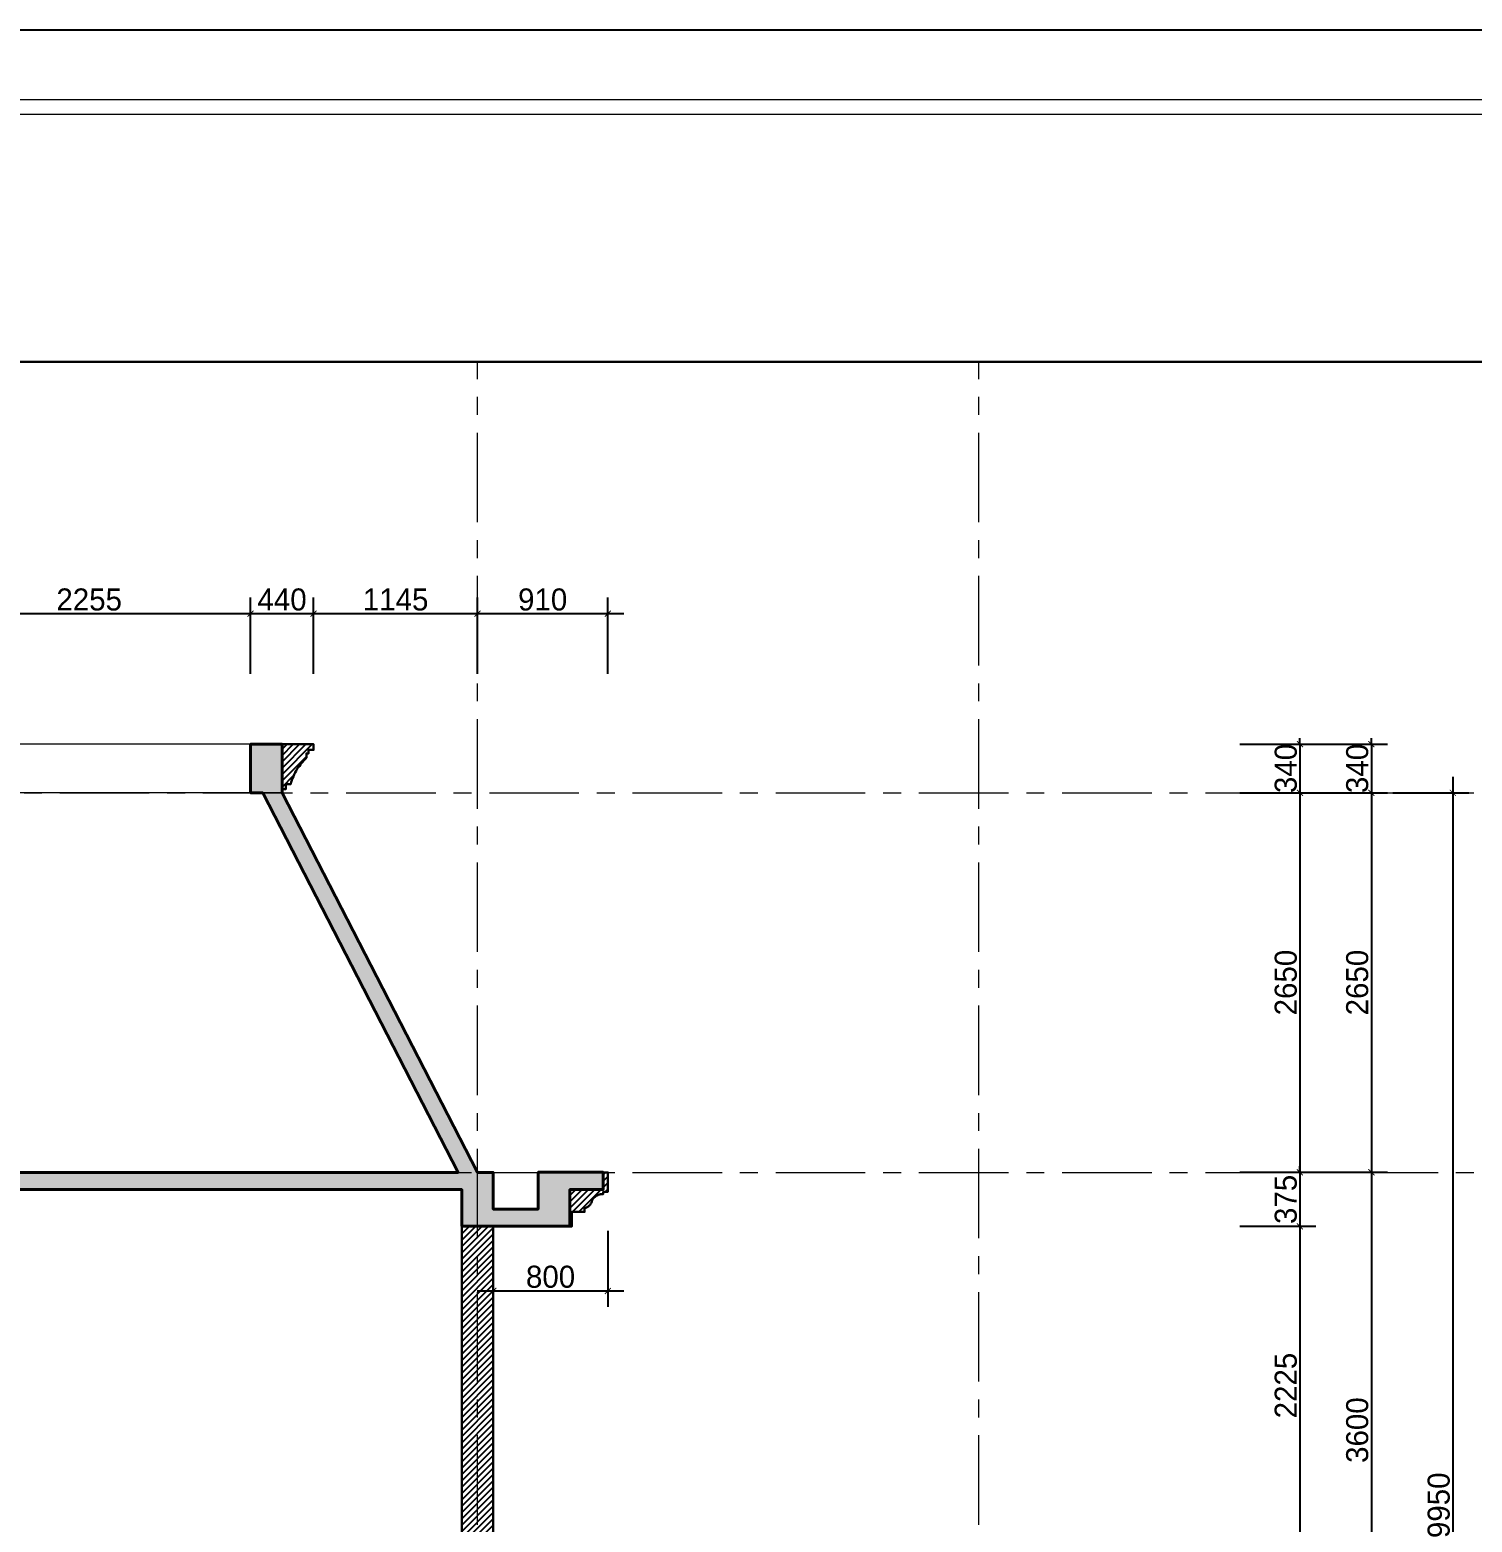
# Model space of a CAD drawing. Header units: millimetres. Extents: x 1832547 to 2001569, y -558009 to -417808.
# Drawn here: x 1951975 to 1962047, y -547042 to -536621 of the extents above; entities that cross this region are included whole.
import ezdxf

# ---------------------------------------------------------------- set-up
doc = ezdxf.new("R2010")
doc.units = ezdxf.units.MM
doc.header["$MEASUREMENT"] = 0
doc.linetypes.add('CENTER', pattern=[2, 1.25, -0.25, 0.25, -0.25])
doc.layers.get('0').update_dxf_attribs({"linetype": 'CONTINUOUS'})
doc.layers.get('DEFPOINTS').update_dxf_attribs({"linetype": 'CONTINUOUS'})
for name, color, linetype, lineweight in [('CA-cot', 2, 'CONTINUOUS', 35), ('CA. HATCH', 250, 'CONTINUOUS', 9), ('CA. TUONG', 30, 'CONTINUOUS', 30), ('CA.dim 08', 8, 'CONTINUOUS', 13), ('CA.manh 08', 8, 'CONTINUOUS', 9), ('CA.thay 145', 145, 'CONTINUOUS', 18), ('CA.tim 67', 67, 'CENTER', 9)]:
    doc.layers.add(name, color=color, linetype=linetype, lineweight=lineweight)
doc.layers.add('H', color=250, linetype='CONTINUOUS')
doc.styles.get("Standard").update_dxf_attribs({"font": 'roman.shx'})
doc.dimstyles.new('CA 70', dxfattribs={"dimscale": 0.7, "dimtxt": 220, "dimasz": 60, "dimexe": 160, "dimexo": 0, "dimgap": 30, "dimtad": 1, "dimdec": 0, "dimrnd": 5, "dimzin": 0, "dimdsep": 46, "dimtxsty": 'Standard', "dimblk": 'ARCHTICK', "dimcen": 0.09, "dimdle": 160, "dimclrd": 256, "dimclre": 256, "dimclrt": 255, "dimadec": 0, "dimazin": 0, "dimtfac": 1, "dimtdec": 0, "dimtix": 1, "dimtmove": 2, "dimatfit": 3, "dimldrblk": 'DOT', "dimfxl": 600, "dimfxlon": 1, "dimtolj": 1, "dimtzin": 0, "dimarcsym": 0})

# ---------------------------------------------------------------- blocks, each defined once
blk = doc.blocks.new('A$C2d76a15f')
at = {"color": 4, "linetype": 'Continuous', "lineweight": 18}
blk.add_line((27498.5, 19312.8), (1212.4, 19312.8), dxfattribs=at)
blk.add_line((27405.3, 19219.6), (1305.6, 19219.6))
at = {"layer": 'DEFPOINTS', "ltscale": 600}
blk.add_line((0, 19765.3), (27951, 19765.3), dxfattribs=at)
blk = doc.blocks.new('_ArchTick')
at = {"color": 1, "linetype": 'ByBlock', "const_width": 0.15}
blk.add_lwpolyline([(-0.5, -0.5), (0.5, 0.5)], dxfattribs=at)
blk = doc.blocks.new('*D537')
at = {"layer": 'CA.manh 08', "lineweight": -2, "transparency": 16777216}
for p, q in [((1960923, -541609), (1961455, -541609)), ((1961343, -541609), (1961343, -541567)), ((1961343, -541609), (1961343, -541949)), ((1960923, -541949), (1961455, -541949)), ((1961343, -541949), (1961343, -541991))]:
    blk.add_line(p, q, dxfattribs=at)
at = {"layer": 'DEFPOINTS', "color": 0, "transparency": 16777216}
for p in [(1957926, -541609), (1957989, -541949), (1961343, -541949)]:
    blk.add_point(p, dxfattribs=at)
at = {"layer": 'CA.manh 08', "lineweight": -2, "transparency": 16777216, "xscale": 42, "yscale": 42, "zscale": 42}
for p, rotation in [((1961343, -541609), 270), ((1961343, -541949), 90)]:
    blk.add_blockref('_ArchTick', p, dxfattribs=dict(at, rotation=rotation))
at = {"layer": 'CA.manh 08', "color": 255, "transparency": 16777216, "insert": (1961245, -541779), "char_height": 154, "attachment_point": 5, "rotation": 90}
blk.add_mtext('\\A1;340', dxfattribs=at)
blk = doc.blocks.new('_DOT')
at = {"color": 1, "linetype": 'ByBlock'}
blk.add_line((-0.5, 0), (-1, 0), dxfattribs=at)
at = {"color": 1, "linetype": 'ByBlock', "const_width": 0.5}
blk.add_lwpolyline([(-0.25, 0, 1), (0.25, 0, 1)], format="xyb", close=True, dxfattribs=at)
blk = doc.blocks.new('*D538')
at = {"layer": 'CA.manh 08', "lineweight": -2, "transparency": 16777216}
for p, q in [((1961343, -541837), (1961343, -544711)), ((1960923, -541949), (1961455, -541949)), ((1960923, -544599), (1961455, -544599))]:
    blk.add_line(p, q, dxfattribs=at)
at = {"layer": 'DEFPOINTS', "color": 0, "transparency": 16777216}
for p in [(1957989, -541949), (1960719, -544599), (1961343, -544599)]:
    blk.add_point(p, dxfattribs=at)
at = {"layer": 'CA.manh 08', "lineweight": -2, "transparency": 16777216, "xscale": 42, "yscale": 42, "zscale": 42}
for p, rotation in [((1961343, -541949), 90), ((1961343, -544599), 270)]:
    blk.add_blockref('_ArchTick', p, dxfattribs=dict(at, rotation=rotation))
at = {"layer": 'CA.manh 08', "color": 255, "transparency": 16777216, "insert": (1961245, -543274), "char_height": 154, "attachment_point": 5, "rotation": 90}
blk.add_mtext('\\A1;2650', dxfattribs=at)
blk = doc.blocks.new('*D539')
at = {"layer": 'CA.manh 08', "lineweight": -2, "transparency": 16777216}
for p, q in [((1961343, -544487), (1961343, -548311)), ((1960923, -544599), (1961455, -544599)), ((1960923, -548199), (1961455, -548199))]:
    blk.add_line(p, q, dxfattribs=at)
at = {"layer": 'DEFPOINTS', "color": 0, "transparency": 16777216}
for p in [(1960719, -544599), (1960719, -548199), (1961343, -548199)]:
    blk.add_point(p, dxfattribs=at)
at = {"layer": 'CA.manh 08', "lineweight": -2, "transparency": 16777216, "xscale": 42, "yscale": 42, "zscale": 42}
for p, rotation in [((1961343, -544599), 90), ((1961343, -548199), 270)]:
    blk.add_blockref('_ArchTick', p, dxfattribs=dict(at, rotation=rotation))
at = {"layer": 'CA.manh 08', "color": 255, "transparency": 16777216, "insert": (1961245, -546399), "char_height": 154, "attachment_point": 5, "rotation": 90}
blk.add_mtext('\\A1;3600', dxfattribs=at)
blk = doc.blocks.new('*D542')
at = {"layer": 'CA.manh 08', "lineweight": -2, "transparency": 16777216}
for p, q in [((1961912, -541837), (1961912, -552011)), ((1961492, -541949), (1962024, -541949)), ((1961492, -551899), (1962024, -551899))]:
    blk.add_line(p, q, dxfattribs=at)
at = {"layer": 'DEFPOINTS', "color": 0, "transparency": 16777216}
for p in [(1960726, -541949), (1960726, -551899), (1961912, -551899)]:
    blk.add_point(p, dxfattribs=at)
at = {"layer": 'CA.manh 08', "lineweight": -2, "transparency": 16777216, "xscale": 42, "yscale": 42, "zscale": 42}
for p, rotation in [((1961912, -541949), 90), ((1961912, -551899), 270)]:
    blk.add_blockref('_ArchTick', p, dxfattribs=dict(at, rotation=rotation))
at = {"layer": 'CA.manh 08', "color": 255, "transparency": 16777216, "insert": (1961814, -546924), "char_height": 154, "attachment_point": 5, "rotation": 90}
blk.add_mtext('\\A1;9950', dxfattribs=at)
blk = doc.blocks.new('*D515')
at = {"layer": 'CA.manh 08', "lineweight": -2, "transparency": 16777216}
for p, q in [((1960424, -541609), (1960956, -541609)), ((1960844, -541609), (1960844, -541567)), ((1960844, -541609), (1960844, -541949)), ((1960424, -541949), (1960956, -541949)), ((1960844, -541949), (1960844, -541991))]:
    blk.add_line(p, q, dxfattribs=at)
at = {"layer": 'DEFPOINTS', "color": 0, "transparency": 16777216}
for p in [(1953956, -541609), (1954048, -541949), (1960844, -541949)]:
    blk.add_point(p, dxfattribs=at)
at = {"layer": 'CA.manh 08', "lineweight": -2, "transparency": 16777216, "xscale": 42, "yscale": 42, "zscale": 42}
for p, rotation in [((1960844, -541609), 270), ((1960844, -541949), 90)]:
    blk.add_blockref('_ArchTick', p, dxfattribs=dict(at, rotation=rotation))
at = {"layer": 'CA.manh 08', "color": 255, "transparency": 16777216, "insert": (1960746, -541779), "char_height": 154, "attachment_point": 5, "rotation": 90}
blk.add_mtext('\\A1;340', dxfattribs=at)
blk = doc.blocks.new('*D516')
at = {"layer": 'CA.manh 08', "lineweight": -2, "transparency": 16777216}
for p, q in [((1960844, -541837), (1960844, -544711)), ((1960424, -541949), (1960956, -541949)), ((1960424, -544599), (1960956, -544599))]:
    blk.add_line(p, q, dxfattribs=at)
at = {"layer": 'DEFPOINTS', "color": 0, "transparency": 16777216}
for p in [(1954048, -541949), (1959677, -544599), (1960844, -544599)]:
    blk.add_point(p, dxfattribs=at)
at = {"layer": 'CA.manh 08', "lineweight": -2, "transparency": 16777216, "xscale": 42, "yscale": 42, "zscale": 42}
for p, rotation in [((1960844, -541949), 90), ((1960844, -544599), 270)]:
    blk.add_blockref('_ArchTick', p, dxfattribs=dict(at, rotation=rotation))
at = {"layer": 'CA.manh 08', "color": 255, "transparency": 16777216, "insert": (1960746, -543274), "char_height": 154, "attachment_point": 5, "rotation": 90}
blk.add_mtext('\\A1;2650', dxfattribs=at)
blk = doc.blocks.new('*D517')
at = {"layer": 'CA.manh 08', "lineweight": -2, "transparency": 16777216}
for p, q in [((1960844, -544599), (1960844, -544557)), ((1960424, -544599), (1960956, -544599)), ((1960844, -544599), (1960844, -544976)), ((1960424, -544976), (1960956, -544976)), ((1960844, -544976), (1960844, -545018))]:
    blk.add_line(p, q, dxfattribs=at)
at = {"layer": 'DEFPOINTS', "color": 0, "transparency": 16777216}
for p in [(1959677, -544599), (1955745, -544976), (1960844, -544976)]:
    blk.add_point(p, dxfattribs=at)
at = {"layer": 'CA.manh 08', "lineweight": -2, "transparency": 16777216, "xscale": 42, "yscale": 42, "zscale": 42}
for p, rotation in [((1960844, -544599), 270), ((1960844, -544976), 90)]:
    blk.add_blockref('_ArchTick', p, dxfattribs=dict(at, rotation=rotation))
at = {"layer": 'CA.manh 08', "color": 255, "transparency": 16777216, "insert": (1960746, -544788), "char_height": 154, "attachment_point": 5, "rotation": 90}
blk.add_mtext('\\A1;375', dxfattribs=at)
blk = doc.blocks.new('*D518')
at = {"layer": 'CA.manh 08', "lineweight": -2, "transparency": 16777216}
for p, q in [((1960844, -544864), (1960844, -547311)), ((1960424, -544976), (1960956, -544976)), ((1960424, -547199), (1960956, -547199))]:
    blk.add_line(p, q, dxfattribs=at)
at = {"layer": 'DEFPOINTS', "color": 0, "transparency": 16777216}
for p in [(1955745, -544976), (1958711, -547199), (1960844, -547199)]:
    blk.add_point(p, dxfattribs=at)
at = {"layer": 'CA.manh 08', "lineweight": -2, "transparency": 16777216, "xscale": 42, "yscale": 42, "zscale": 42}
for p, rotation in [((1960844, -544976), 90), ((1960844, -547199), 270)]:
    blk.add_blockref('_ArchTick', p, dxfattribs=dict(at, rotation=rotation))
at = {"layer": 'CA.manh 08', "color": 255, "transparency": 16777216, "insert": (1960746, -546088), "char_height": 154, "attachment_point": 5, "rotation": 90}
blk.add_mtext('\\A1;2225', dxfattribs=at)
blk = doc.blocks.new('*D579')
at = {"layer": 'CA.dim 08', "lineweight": -2, "transparency": 16777216}
for p, q in [((1951261, -541118), (1951261, -540586)), ((1953516, -541118), (1953516, -540586)), ((1951149, -540698), (1953628, -540698))]:
    blk.add_line(p, q, dxfattribs=at)
at = {"layer": 'DEFPOINTS', "color": 0, "transparency": 16777216}
for p in [(1953516, -540698), (1951261, -541609), (1953516, -541609)]:
    blk.add_point(p, dxfattribs=at)
at = {"layer": 'CA.dim 08', "lineweight": -2, "transparency": 16777216, "xscale": 42, "yscale": 42, "zscale": 42, "rotation": 180}
blk.add_blockref('_ArchTick', (1951261, -540698), dxfattribs=at)
at = {"layer": 'CA.dim 08', "lineweight": -2, "transparency": 16777216, "xscale": 42, "yscale": 42, "zscale": 42}
blk.add_blockref('_ArchTick', (1953516, -540698), dxfattribs=at)
at = {"layer": 'CA.dim 08', "color": 255, "transparency": 16777216, "insert": (1952389, -540600), "char_height": 154, "attachment_point": 5}
blk.add_mtext('\\A1;2255', dxfattribs=at)
blk = doc.blocks.new('*D580')
at = {"layer": 'CA.dim 08', "lineweight": -2, "transparency": 16777216}
for p, q in [((1953516, -541118), (1953516, -540586)), ((1953956, -541118), (1953956, -540586)), ((1953404, -540698), (1954068, -540698))]:
    blk.add_line(p, q, dxfattribs=at)
at = {"layer": 'DEFPOINTS', "color": 0, "transparency": 16777216}
for p in [(1953956, -540698), (1953516, -541609), (1953956, -541609)]:
    blk.add_point(p, dxfattribs=at)
at = {"layer": 'CA.dim 08', "lineweight": -2, "transparency": 16777216, "xscale": 42, "yscale": 42, "zscale": 42, "rotation": 180}
blk.add_blockref('_ArchTick', (1953516, -540698), dxfattribs=at)
at = {"layer": 'CA.dim 08', "lineweight": -2, "transparency": 16777216, "xscale": 42, "yscale": 42, "zscale": 42}
blk.add_blockref('_ArchTick', (1953956, -540698), dxfattribs=at)
at = {"layer": 'CA.dim 08', "color": 255, "transparency": 16777216, "insert": (1953736, -540600), "char_height": 154, "attachment_point": 5}
blk.add_mtext('\\A1;440', dxfattribs=at)
blk = doc.blocks.new('*D581')
at = {"layer": 'CA.dim 08', "lineweight": -2, "transparency": 16777216}
for p, q in [((1953956, -541118), (1953956, -540586)), ((1955101, -541118), (1955101, -540586)), ((1953844, -540698), (1955213, -540698))]:
    blk.add_line(p, q, dxfattribs=at)
at = {"layer": 'DEFPOINTS', "color": 0, "transparency": 16777216}
for p in [(1955101, -540698), (1953956, -541609), (1955101, -543614)]:
    blk.add_point(p, dxfattribs=at)
at = {"layer": 'CA.dim 08', "lineweight": -2, "transparency": 16777216, "xscale": 42, "yscale": 42, "zscale": 42, "rotation": 180}
blk.add_blockref('_ArchTick', (1953956, -540698), dxfattribs=at)
at = {"layer": 'CA.dim 08', "lineweight": -2, "transparency": 16777216, "xscale": 42, "yscale": 42, "zscale": 42}
blk.add_blockref('_ArchTick', (1955101, -540698), dxfattribs=at)
at = {"layer": 'CA.dim 08', "color": 255, "transparency": 16777216, "insert": (1954529, -540600), "char_height": 154, "attachment_point": 5}
blk.add_mtext('\\A1;1145', dxfattribs=at)
blk = doc.blocks.new('*D582')
at = {"layer": 'CA.dim 08', "lineweight": -2, "transparency": 16777216}
for p, q in [((1955101, -541118), (1955101, -540586)), ((1956011, -541118), (1956011, -540586)), ((1954989, -540698), (1956123, -540698))]:
    blk.add_line(p, q, dxfattribs=at)
at = {"layer": 'DEFPOINTS', "color": 0, "transparency": 16777216}
for p in [(1956011, -540698), (1955101, -543614), (1956011, -544599)]:
    blk.add_point(p, dxfattribs=at)
at = {"layer": 'CA.dim 08', "lineweight": -2, "transparency": 16777216, "xscale": 42, "yscale": 42, "zscale": 42, "rotation": 180}
blk.add_blockref('_ArchTick', (1955101, -540698), dxfattribs=at)
at = {"layer": 'CA.dim 08', "lineweight": -2, "transparency": 16777216, "xscale": 42, "yscale": 42, "zscale": 42}
blk.add_blockref('_ArchTick', (1956011, -540698), dxfattribs=at)
at = {"layer": 'CA.dim 08', "color": 255, "transparency": 16777216, "insert": (1955556, -540600), "char_height": 154, "attachment_point": 5}
blk.add_mtext('\\A1;910', dxfattribs=at)
blk = doc.blocks.new('*D583')
at = {"layer": 'CA.dim 08', "lineweight": -2, "transparency": 16777216}
for p, q in [((1955211, -545007), (1955211, -545539)), ((1956011, -545007), (1956011, -545539)), ((1955099, -545427), (1956123, -545427))]:
    blk.add_line(p, q, dxfattribs=at)
at = {"layer": 'DEFPOINTS', "color": 0, "transparency": 16777216}
for p in [(1956011, -544719), (1955211, -544976), (1956011, -545427)]:
    blk.add_point(p, dxfattribs=at)
at = {"layer": 'CA.dim 08', "lineweight": -2, "transparency": 16777216, "xscale": 42, "yscale": 42, "zscale": 42, "rotation": 180}
blk.add_blockref('_ArchTick', (1955211, -545427), dxfattribs=at)
at = {"layer": 'CA.dim 08', "lineweight": -2, "transparency": 16777216, "xscale": 42, "yscale": 42, "zscale": 42}
blk.add_blockref('_ArchTick', (1956011, -545427), dxfattribs=at)
at = {"layer": 'CA.dim 08', "color": 255, "transparency": 16777216, "insert": (1955611, -545329), "char_height": 154, "attachment_point": 5}
blk.add_mtext('\\A1;800', dxfattribs=at)

msp = doc.modelspace()

# ---------------------------------------------------------------- hatches: boundary and pattern name
at = {"layer": 'CA. HATCH'}
h = msp.add_hatch(dxfattribs=at)
h.set_pattern_fill('BETONG', color=256, scale=20, pattern_type=2)
h.set_pattern_definition([(0, (0, 0), (0, 103.9230485), [2.5, -57.5]), (0, (0, 4.33), (0, 103.9230485), [2.5, -57.5]), (120, (0, 0), (-90, -51.961524), [2.5, -57.5]), (120, (3.75, 2.17), (-90, -51.961524), [2.5, -57.5]), (0, (30, 51.96), (0, 103.9230485), [2.5, -57.5]), (0, (30, 56.29), (0, 103.9230485), [2.5, -57.5]), (120, (30, 51.96), (-90, -51.961524), [2.5, -57.5]), (120, (33.75, 54.13), (-90, -51.961524), [2.5, -57.5]), (60, (2.5, 0), (-90, 51.961524), [2.5, -57.5]), (60, (-1.25, 2.17), (-90, 51.961524), [2.5, -57.5]), (60, (32.5, -51.96), (-90, 51.961524), [2.5, -57.5]), (60, (28.75, -49.8), (-90, 51.961524), [2.5, -57.5]), (45, (0, 0), (-21.21320344, 21.21320344), []), (50, (0, 0), (143.4520365, -12.550427), [15, -165]), (355, (0, 0), (-27.750267, 150.438427), [12, -132]), (100.4514, (11.95, -1.05), (115.701876, 137.887908), [12.748038, -140.228422]), (46.1842, (0, 40), (213.44821, -33.103803), [22.5, -247.5]), (96.6356, (17.79, 37.24), (186.932541, 194.823574), [19.122058, -210.3426]), (351.1842, (0, 40), (186.93239, 194.82372), [18, -198]), (21, (20, 30), (119.3814104, -80.523778), [15, -165]), (326, (20, 30), (48.663066, 145.030009), [12, -132]), (71.4514, (29.95, 23.29), (168.044526, 64.506099), [12.748038, -140.228422]), (37.5, (0, 0), (2.431971, 66.5787708), [0, -130.4, 0, -134, 0, -132.5]), (7.5, (0, 0), (52.6139075, 78.8823424), [0, -76.4, 0, -127.4, 0, -50.5]), (327.5, (-44.6, 0), (106.7644872, -4.5109743), [0, -50, 0, -156, 0, -207]), (317.5, (-64.6, 0), (116.637234, 20.0209965), [0, -65, 0, -103.6, 0, -147])])
h.paths.add_polyline_path([(1955211.4, -544599.3), (1955101.4, -544599.3), (1953736.4, -541949.3), (1953736.4, -541609.3), (1953516.4, -541609.3), (1953516.4, -541949.3), (1953601.5, -541949.3), (1954966.5, -544599.2), (1951371.4, -544599.2), (1951151.4, -544599.2), (1948111.4, -544599.2), (1947891.4, -544599.2), (1947891.4, -544599.2), (1943231.4, -544599.2), (1943231.4, -544599.2), (1943011.4, -544599.2), (1941756.4, -544598.8), (1943121.4, -541948.8), (1943206.4, -541948.8), (1943206.4, -541608.9), (1942986.4, -541608.9), (1942986.4, -541948.8), (1941621.4, -544598.8), (1941511.4, -544598.8), (1941511.4, -544857), (1941198.3, -544857), (1941198.3, -544598.8), (1940978.3, -544598.8), (1940743.8, -544598.8), (1940743.8, -544717.9), (1940978.3, -544717.9), (1940978.3, -544976.1), (1941198.3, -544976.1), (1941511.4, -544976.1), (1941731.4, -544976.1), (1941731.4, -544719.2), (1943011.4, -544719.2), (1943011.4, -544999.2), (1943231.4, -544999.2), (1943231.4, -544719.2), (1947891.4, -544719.2), (1947891.4, -544999.2), (1948111.4, -544999.2), (1948111.4, -544719.2), (1951151.4, -544719.2), (1951151.4, -544999.2), (1951371.4, -544999.2), (1951371.4, -544717.9), (1954991.4, -544717.9), (1954991.4, -544976.1), (1955211.4, -544976.1), (1955524.6, -544976.1), (1955744.6, -544976.1), (1955744.6, -544717.9), (1955979.1, -544717.9), (1955979.1, -544598.8), (1955744.6, -544598.8), (1955524.6, -544598.8), (1955524.6, -544857), (1955211.4, -544857)])
h.paths.add_polyline_path([(1958711.4, -548199.2), (1958491.4, -548199.2), (1958491.4, -548249.2), (1955211.4, -548249.2), (1955211.4, -548199.2), (1954991.4, -548199.2), (1951371.4, -548199.2), (1951151.4, -548199.2), (1948111.4, -548199.2), (1947891.4, -548199.2), (1943231.4, -548199.2), (1943011.4, -548199.2), (1943011.4, -548429.4), (1941731.4, -548429.4), (1941731.4, -548249.2), (1941511.4, -548249.2), (1941511.4, -548549.4), (1943011.4, -548549.4), (1943011.4, -548599.2), (1943231.4, -548599.2), (1943231.4, -548319.2), (1947891.4, -548319.2), (1947891.4, -548599.2), (1948111.4, -548599.2), (1948111.4, -548319.2), (1951151.4, -548319.2), (1951151.4, -548599.2), (1951371.4, -548599.2), (1951371.4, -548319.2), (1954991.4, -548319.2), (1954991.4, -548599.2), (1955211.4, -548599.2), (1955211.4, -548369.2), (1958491.4, -548369.2), (1958491.4, -548599.2), (1958711.4, -548599.2)])
h.paths.add_polyline_path([(1943011.4, -549034.2), (1942946.4, -549034.2), (1942946.4, -548984.2), (1943011.4, -548984.2), (1943231.4, -548984.2), (1943231.4, -549119.2), (1943011.4, -549119.2)])
h.paths.add_polyline_path([(1943011.4, -551899.2), (1943231.4, -551899.2), (1943231.4, -552399.2), (1943011.4, -552399.2)])
h.paths.add_polyline_path([(1947891.4, -551899.2), (1948111.4, -551899.2), (1948111.4, -552399.2), (1947891.4, -552399.2)])
h.paths.add_polyline_path([(1951151.4, -551899.2), (1951371.4, -551899.2), (1951371.4, -552399.2), (1951151.4, -552399.2)])
h.paths.add_polyline_path([(1954991.4, -551899.2), (1955211.4, -551899.2), (1955211.4, -552399.2), (1954991.4, -552399.2)])
h.paths.add_polyline_path([(1958491.4, -551899.2), (1958711.4, -551899.2), (1958711.4, -552399.2), (1958491.4, -552399.2)])
at = {"layer": 'H'}
h = msp.add_hatch(dxfattribs=at)
h.set_pattern_fill('ANSI31', color=256, scale=250, style=0)
h.paths.add_polyline_path([(1943011.4, -548984.2), (1943231.4, -548984.2), (1943231.4, -548599.2), (1943011.4, -548599.2)])
h.paths.add_polyline_path([(1943011.4, -548199.2), (1943231.4, -548199.2), (1943231.4, -544999.2), (1943011.4, -544999.2)])
h.paths.add_polyline_path([(1941621.4, -548249.2), (1941511.4, -548249.2), (1941511.4, -544976.1), (1941621.4, -544976.1)])
h.paths.add_polyline_path([(1940978.3, -544717.9), (1940743.8, -544717.9), (1940743.8, -544598.8), (1940711.4, -544598.8), (1940711.4, -544732.9), (1940743.8, -544732.9), (1940743.8, -544749.6), (1940762.3, -544749.6), (1940762.3, -544749.6), (1940768.7, -544751.4), (1940775, -544753.5), (1940781.1, -544756.1), (1940787.1, -544759.1), (1940792.8, -544762.5), (1940798.3, -544766.2), (1940803.6, -544770.3), (1940808.5, -544774.8), (1940813.2, -544779.5), (1940817.5, -544784.6), (1940821.5, -544789.9), (1940821.5, -544789.9), (1940822.2, -544794.5), (1940823.2, -544799), (1940824.6, -544803.4), (1940826.2, -544807.7), (1940828.1, -544811.9), (1940830.3, -544816), (1940832.8, -544819.9), (1940835.5, -544823.6), (1940838.5, -544827.2), (1940841.7, -544830.5), (1940845.2, -544833.6), (1940848.8, -544836.4), (1940852.7, -544839), (1940856.7, -544841.3), (1940860.8, -544843.4), (1940865.1, -544845.1), (1940869.5, -544846.6), (1940874, -544847.7), (1940874, -544847.7), (1940874, -544874), (1940897.2, -544874.1), (1940963.3, -544874.1), (1940963.3, -544976.1), (1940978.3, -544976.1)])
h.paths.add_polyline_path([(1942881.4, -548909.2), (1943011.4, -548909.2), (1943011.4, -548984.2), (1942946.4, -548984.2), (1942946.4, -549034.2), (1943011.4, -549034.2), (1943011.4, -549119.2), (1942981.4, -549119.2), (1942981.4, -549099.2), (1942971.4, -549099.2), (1942971.4, -549069.2), (1942961.4, -549069.2), (1942961.4, -549049.2), (1942941.4, -549049.2), (1942931.4, -549049.2), (1942931.4, -549019.2), (1942925.5, -549015.5), (1942919.8, -549011.3), (1942914.6, -549006.5), (1942909.8, -549001.3), (1942905.5, -548995.7), (1942901.8, -548989.8), (1942898.5, -548983.5), (1942895.9, -548977), (1942893.8, -548970.2), (1942892.4, -548963.3), (1942891.6, -548956.3), (1942891.4, -548949.2), (1942881.4, -548949.2)])
h.paths.add_polyline_path([(1948111.4, -548199.2), (1948001.4, -548199.2), (1948001.4, -544999.2), (1948111.4, -544999.2)])
h.paths.add_polyline_path([(1954991.4, -544976.1), (1955211.4, -544976.1), (1955211.4, -548199.2), (1954991.4, -548199.2)])
h.paths.add_polyline_path([(1955211.4, -551899.2), (1955101.4, -551899.2), (1955101.4, -548699.2), (1955211.4, -548699.2)])
edge = h.paths.add_edge_path()
edge.add_line((1953736.4, -541609.3), (1953846.4, -541609.3))
edge.add_line((1953846.4, -541609.3), (1953956.3, -541609.3))
edge.add_line((1953956.3, -541609.3), (1953956.3, -541649.3))
edge.add_line((1953956.3, -541649.3), (1953921.3, -541649.3))
edge.add_line((1953921.3, -541649.3), (1953921.3, -541674.3))
edge.add_line((1953921.3, -541674.3), (1953906.3, -541674.3))
edge.add_line((1953906.3, -541674.3), (1953906.3, -541704.3))
edge.add_arc((1954290.9, -542085.7), 541.7, 135.23301, 145.96627)
edge.add_arc((1954156.7, -541980), 371.5, 147.89348, 165.8597)
edge.add_line((1953796.4, -541889.3), (1953761.4, -541889.3))
edge.add_line((1953761.4, -541889.3), (1953761.4, -541924.3))
edge.add_line((1953761.4, -541924.3), (1953736.4, -541924.3))
edge.add_line((1953736.4, -541924.3), (1953736.4, -541609.3))
edge = h.paths.add_edge_path()
edge.add_line((1942986.4, -541608.9), (1942876.5, -541608.9))
edge.add_line((1942876.5, -541608.9), (1942766.5, -541608.9))
edge.add_line((1942766.5, -541608.9), (1942766.5, -541648.9))
edge.add_line((1942766.5, -541648.9), (1942801.6, -541648.9))
edge.add_line((1942801.6, -541648.9), (1942801.6, -541673.9))
edge.add_line((1942801.6, -541673.9), (1942816.6, -541673.9))
edge.add_line((1942816.6, -541673.9), (1942816.6, -541703.9))
edge.add_arc((1942432, -542085.3), 541.7, 34.03373, 44.76699, ccw=False)
edge.add_arc((1942566.2, -541979.6), 371.5, 14.1403, 32.10652, ccw=False)
edge.add_line((1942926.4, -541888.8), (1942961.4, -541888.8))
edge.add_line((1942961.4, -541888.8), (1942961.4, -541923.8))
edge.add_line((1942961.4, -541923.8), (1942986.4, -541923.8))
edge.add_line((1942986.4, -541923.8), (1942986.4, -541608.9))
h = msp.add_hatch(dxfattribs=at)
h.set_pattern_fill('ANSI31', color=256, scale=250, style=0)
h.paths.add_polyline_path([(1955744.6, -544719.2), (1955979.1, -544719.2), (1955979.1, -544600.2), (1956011.4, -544600.2), (1956011.4, -544734.2), (1955979.1, -544734.2), (1955979.1, -544750.9), (1955960.6, -544750.9), (1955960.6, -544750.9), (1955954.2, -544752.7), (1955947.9, -544754.9), (1955941.8, -544757.4), (1955935.8, -544760.4), (1955930.1, -544763.8), (1955924.6, -544767.5), (1955919.3, -544771.6), (1955914.4, -544776.1), (1955909.7, -544780.8), (1955905.4, -544785.9), (1955901.4, -544791.2), (1955901.4, -544791.2), (1955900.7, -544795.8), (1955899.6, -544800.3), (1955898.3, -544804.7), (1955896.7, -544809.1), (1955894.8, -544813.3), (1955892.6, -544817.3), (1955890.1, -544821.2), (1955887.3, -544825), (1955884.4, -544828.5), (1955881.1, -544831.8), (1955877.7, -544834.9), (1955874, -544837.7), (1955870.2, -544840.3), (1955866.2, -544842.7), (1955862.1, -544844.7), (1955857.8, -544846.4), (1955853.4, -544847.9), (1955848.9, -544849.1), (1955848.9, -544849.1), (1955848.9, -544875.3), (1955825.6, -544875.4), (1955759.6, -544875.4), (1955759.6, -544977.4), (1955744.6, -544977.4)])

# ---------------------------------------------------------------- linework, layer by layer
at = {"layer": 'CA-cot'}
for points in [[(1951371.4, -544717.9), (1954991.4, -544717.9), (1954991.4, -544976.1), (1955211.4, -544976.1), (1955524.6, -544976.1), (1955744.6, -544976.1), (1955744.6, -544717.9), (1955979.1, -544717.9), (1955979.1, -544598.8), (1955744.6, -544598.8), (1955524.6, -544598.8), (1955524.6, -544857), (1955211.4, -544857), (1955211.4, -544599.3), (1955101.4, -544599.3), (1953736.4, -541949.3), (1953736.4, -541609.3), (1953516.4, -541609.3), (1953516.4, -541949.3), (1953601.5, -541949.3), (1954966.5, -544599.2), (1951371.4, -544599.2)], [(1954966.5, -544599.3), (1953601.5, -541949.3), (1953516.4, -541949.3), (1953516.4, -541609.3), (1953736.4, -541609.3), (1953736.4, -541949.3), (1955101.4, -544599.3)], [(1951371.4, -544599.2), (1954966.5, -544599.2)], [(1955101.4, -544598.8), (1955211.4, -544598.8), (1955211.4, -544857), (1955524.6, -544857), (1955524.6, -544598.8), (1955744.6, -544598.8), (1955979.1, -544598.8), (1955979.1, -544717.9), (1955744.6, -544717.9), (1955744.6, -544976.1), (1955524.6, -544976.1), (1955211.4, -544976.1), (1954991.4, -544976.1), (1954991.4, -544717.9)], [(1954991.4, -544599.2), (1954991.4, -544599.3)], [(1954991.4, -544599.3), (1954991.4, -544599.3)], [(1955101.4, -544599.3), (1955211.4, -544599.3), (1955211.4, -544857)], [(1954991.4, -544717.9), (1951371.4, -544717.9)], [(1955211.4, -544976.1), (1954991.4, -544976.1), (1954991.4, -544717.9)]]:
    msp.add_lwpolyline(points, dxfattribs=at)
at = {"layer": 'CA. TUONG'}
msp.add_lwpolyline([(1938284.7, -538939.4), (1963574, -538939.4)], dxfattribs=at)
msp.add_lwpolyline([(1953736.4, -541609.3), (1953846.4, -541609.3), (1953956.3, -541609.3), (1953956.3, -541649.3), (1953921.3, -541649.3), (1953921.3, -541674.3), (1953906.3, -541674.3), (1953906.3, -541704.3, 0.046867), (1953842, -541782.6, 0.0785534), (1953796.4, -541889.3), (1953761.4, -541889.3), (1953761.4, -541924.3), (1953736.4, -541924.3)], format="xyb", close=True, dxfattribs=at)
for points in [[(1955744.6, -544719.2), (1955979.1, -544719.2), (1955979.1, -544600.2), (1956011.4, -544600.2), (1956011.4, -544734.2), (1955979.1, -544734.2), (1955979.1, -544750.9), (1955960.6, -544750.9), (1955960.6, -544750.9), (1955954.2, -544752.7), (1955947.9, -544754.9), (1955941.8, -544757.4), (1955935.8, -544760.4), (1955930.1, -544763.8), (1955924.6, -544767.5), (1955919.3, -544771.6), (1955914.4, -544776.1), (1955909.7, -544780.8), (1955905.4, -544785.9), (1955901.4, -544791.2), (1955901.4, -544791.2), (1955900.7, -544795.8), (1955899.6, -544800.3), (1955898.3, -544804.7), (1955896.7, -544809.1), (1955894.8, -544813.3), (1955892.6, -544817.3), (1955890.1, -544821.2), (1955887.3, -544825), (1955884.4, -544828.5), (1955881.1, -544831.8), (1955877.7, -544834.9), (1955874, -544837.7), (1955870.2, -544840.3), (1955866.2, -544842.7), (1955862.1, -544844.7), (1955857.8, -544846.4), (1955853.4, -544847.9), (1955848.9, -544849.1), (1955848.9, -544849.1), (1955848.9, -544875.3), (1955825.6, -544875.4), (1955759.6, -544875.4), (1955759.6, -544977.4), (1955744.6, -544977.4)], [(1954991.4, -544976.1), (1955211.4, -544976.1), (1955211.4, -548199.2), (1954991.4, -548199.2)]]:
    msp.add_lwpolyline(points, close=True, dxfattribs=at)
at = {"layer": 'CA.thay 145'}
msp.add_line((1953956.3, -541609.3), (1953736.4, -541609.3), dxfattribs=at)
for points in [[(1953736.4, -541609.3), (1944266.5, -541609.3)], [(1953736.4, -541949.2), (1942876.4, -541949.2)], [(1955101.4, -544599.2), (1953736.4, -541949.2)], [(1955744.6, -544599.2), (1955744.6, -544599.2), (1956011.4, -544599.2), (1956011.4, -544733.3), (1955979.1, -544733.3), (1955979.1, -544750), (1955960.6, -544750), (1955954.2, -544751.8), (1955947.9, -544753.9), (1955941.8, -544756.5), (1955935.8, -544759.5), (1955930.1, -544762.9), (1955924.6, -544766.6), (1955919.3, -544770.7), (1955914.4, -544775.2), (1955909.7, -544779.9), (1955905.4, -544785), (1955901.4, -544790.3), (1955900.7, -544794.9), (1955899.6, -544799.4), (1955898.3, -544803.8), (1955896.7, -544808.1), (1955894.8, -544812.3), (1955892.6, -544816.4), (1955890.1, -544820.3), (1955887.3, -544824), (1955884.4, -544827.6), (1955881.1, -544830.9), (1955877.7, -544834), (1955874, -544836.8), (1955870.2, -544839.4), (1955866.2, -544841.7), (1955862.1, -544843.8), (1955857.8, -544845.5), (1955853.4, -544847), (1955848.9, -544848.1), (1955848.9, -544874.4), (1955825.6, -544874.5), (1955759.6, -544874.5), (1955759.6, -544976.5), (1955744.6, -544976.5), (1955744.6, -544976.5)]]:
    msp.add_lwpolyline(points, dxfattribs=at)
msp.add_lwpolyline([(1953736.4, -541949.2), (1953736.4, -541924.2), (1953761.4, -541924.2), (1953761.4, -541889.2), (1953796.4, -541889.2, -0.0785534), (1953842, -541782.6, -0.046867), (1953906.3, -541704.3), (1953906.3, -541674.3), (1953921.3, -541674.3), (1953921.3, -541649.3), (1953956.3, -541649.3), (1953956.3, -541609.3)], format="xyb", dxfattribs=at)
at = {"layer": 'CA.tim 67', "ltscale": 500}
for p, q in [((1955101.4, -556059.9), (1955101.4, -538939.4)), ((1958601.4, -556059.9), (1958601.4, -538939.4))]:
    msp.add_line(p, q, dxfattribs=at)
for points in [[(1938183.9, -541949.2), (1963646, -541949.2)], [(1938183.9, -544599.2), (1963646, -544599.2)]]:
    msp.add_lwpolyline(points, dxfattribs=at)

# ---------------------------------------------------------------- block references
at = {"layer": 'CA.thay 145', "xscale": 1.082069156961423, "yscale": 1.082069156961423, "zscale": 1.082069156961423}
msp.add_blockref('A$C2d76a15f', (1936872, -558008.8), dxfattribs=at)

# ---------------------------------------------------------------- dimensions: what is measured, and where the dimension line sits
at = {"layer": 'CA.dim 08'}
for base, p1, p2, picture, middle in [((1953516.4, -540698.1), (1951261.4, -541609.3), (1953516.4, -541609.3), '*D579', (1952388.9, -540600.1)), ((1953956.3, -540698.1), (1953516.4, -541609.3), (1953956.3, -541609.3), '*D580', (1953736.4, -540600.1)), ((1955101.4, -540698.1), (1953956.3, -541609.3), (1955101.4, -543613.7), '*D581', (1954528.9, -540600.1)), ((1956011.4, -540698.1), (1955101.4, -543613.7), (1956011.4, -544599.2), '*D582', (1955556.4, -540600.1)), ((1956011.4, -545426.6), (1955211.4, -544976.1), (1956011.4, -544719.2), '*D583', (1955611.4, -545328.6))]:
    dim = msp.add_linear_dim(base=base, p1=p1, p2=p2, dimstyle='CA 70', dxfattribs=at)
    dim.commit()
    dim.dimension.update_dxf_attribs({"geometry": picture, "text_midpoint": middle})
at = {"layer": 'CA.manh 08'}
for base, p1, p2, picture, middle in [((1960843.7, -541949.2), (1953956.3, -541609.3), (1954048.2, -541949.2), '*D515', (1960745.7, -541779.3)), ((1961343.2, -541949.2), (1957925.7, -541609.3), (1957988.9, -541949.2), '*D537', (1961245.2, -541779.3)), ((1960843.7, -544599.2), (1954048.2, -541949.2), (1959677.5, -544599.2), '*D516', (1960745.7, -543274.2)), ((1961343.2, -544599.2), (1957988.9, -541949.2), (1960719, -544599.2), '*D538', (1961245.2, -543274.2)), ((1961912.3, -551899.2), (1960726.4, -541949.2), (1960726.4, -551899.2), '*D542', (1961814.3, -546924.2)), ((1960843.7, -544976.5), (1959677.5, -544599.2), (1955744.6, -544976.5), '*D517', (1960745.7, -544787.8)), ((1961343.2, -548199.2), (1960719, -544599.2), (1960719, -548199.2), '*D539', (1961245.2, -546399.2)), ((1960843.7, -547199.2), (1955744.6, -544976.5), (1958711.4, -547199.2), '*D518', (1960745.7, -546087.8))]:
    dim = msp.add_linear_dim(base=base, p1=p1, p2=p2, angle=90, dimstyle='CA 70', dxfattribs=at)
    dim.commit()
    dim.dimension.update_dxf_attribs({"geometry": picture, "text_midpoint": middle})

doc.saveas('drawing.dxf')
